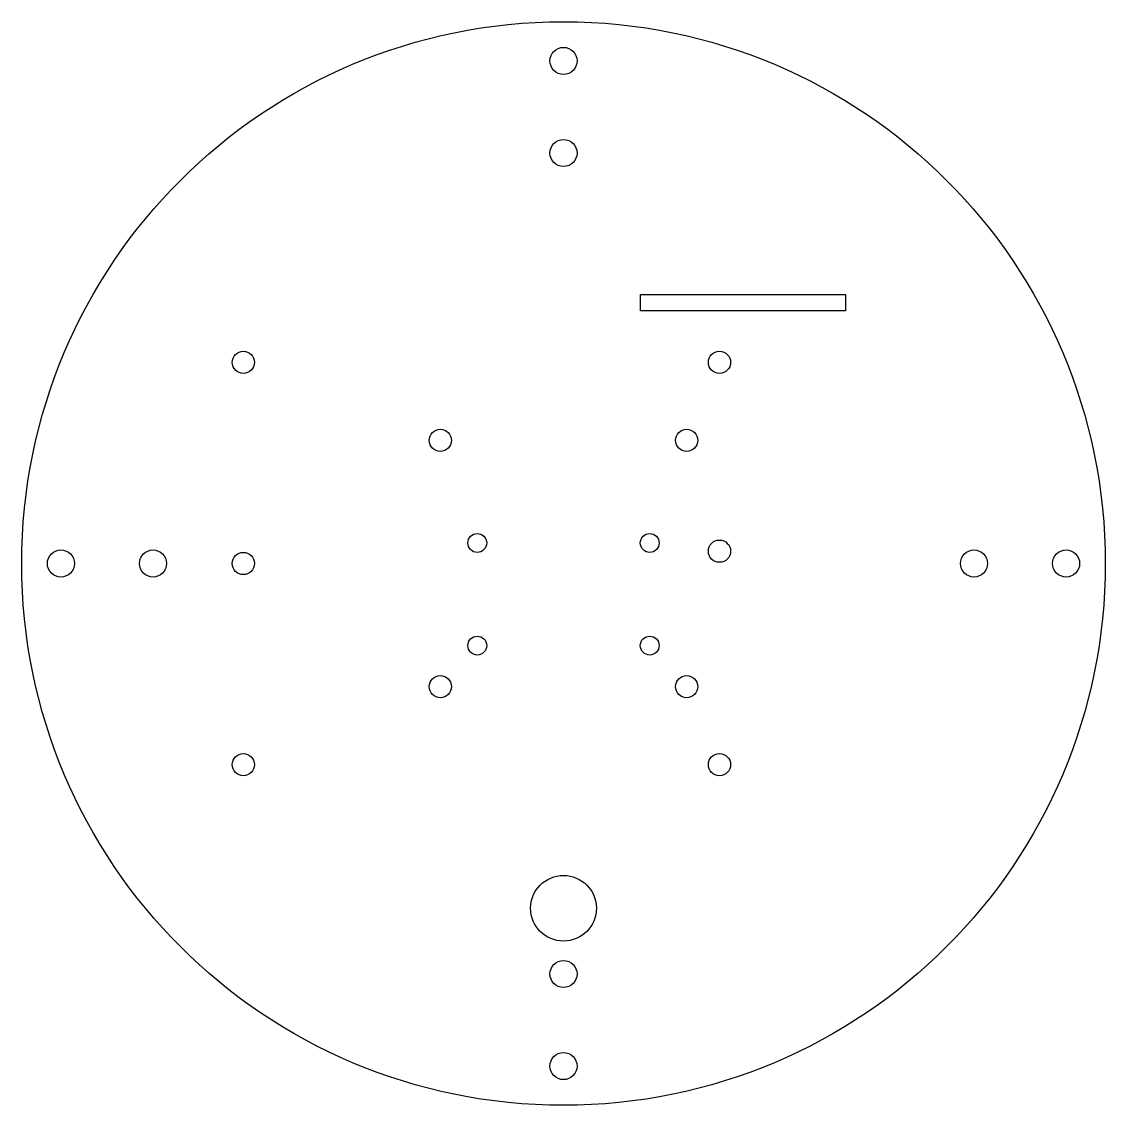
# Model space of a CAD drawing. Header units: millimetres. Extents: x 134 to 266, y -216 to -84.
import ezdxf

# ---------------------------------------------------------------- set-up
doc = ezdxf.new("R2010")
doc.units = ezdxf.units.MM
doc.layers.get('0').update_dxf_attribs({"linetype": 'CONTINUOUS'})

msp = doc.modelspace()

# ---------------------------------------------------------------- linework, layer by layer
msp.add_lwpolyline([(209.37, -119.23), (209.37, -117.23), (234.37, -117.23), (234.37, -119.23)], close=True)
for centre, radius in [((200, -150), 66), ((200, -88.78), 1.65), ((200, -100), 1.65), ((161, -125.5), 1.35), ((219, -125.5), 1.35), ((185, -135), 1.35), ((215, -135), 1.35), ((189.5, -147.5), 1.15), ((210.5, -147.5), 1.15), ((219, -148.5), 1.35), ((138.78, -150), 1.65), ((150, -150), 1.65), ((161, -150), 1.35), ((250, -150), 1.65), ((261.22, -150), 1.65), ((189.5, -160), 1.15), ((210.5, -160), 1.15), ((185, -165), 1.35), ((215, -165), 1.35), ((161, -174.5), 1.35), ((219, -174.5), 1.35), ((200, -192), 4), ((200, -200), 1.65), ((200, -211.22), 1.65)]:
    msp.add_circle(centre, radius)

doc.saveas('drawing.dxf')
